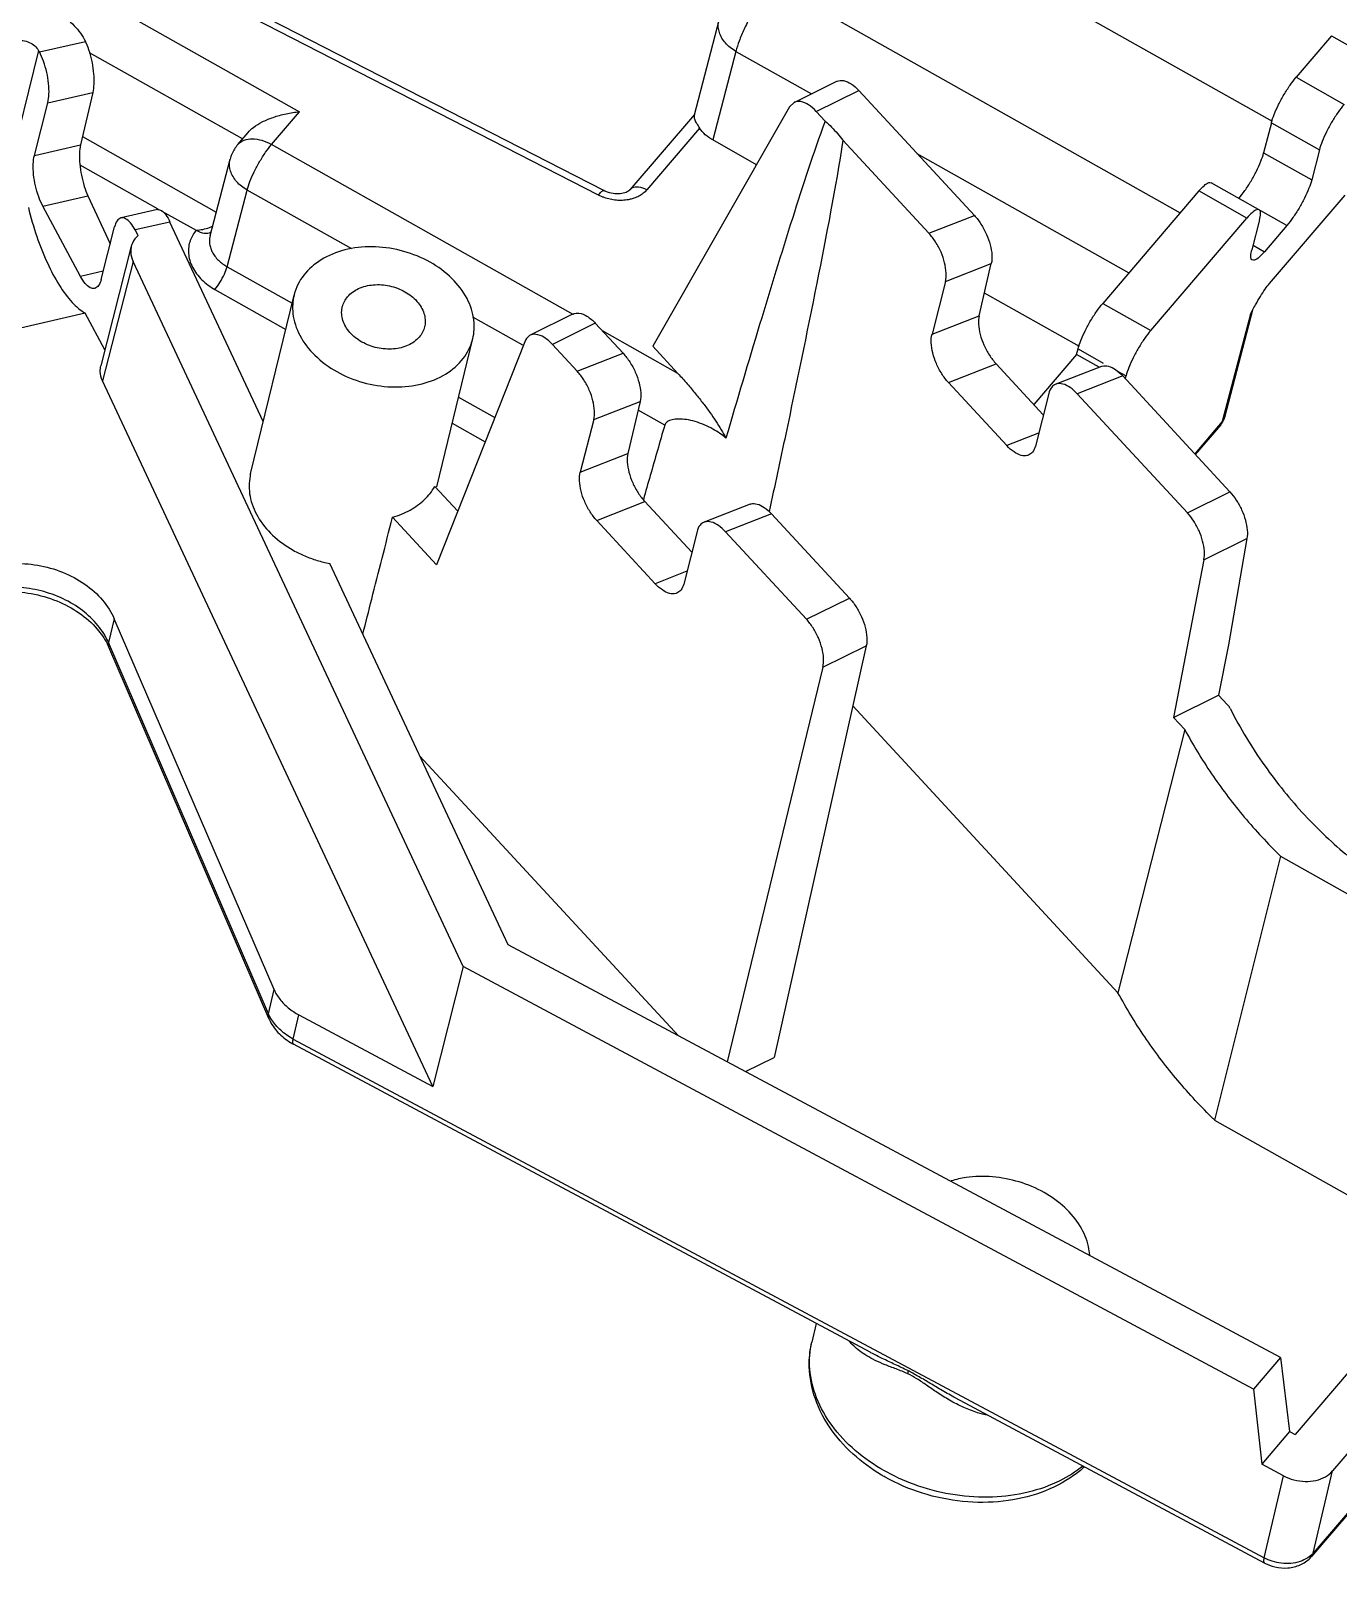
# Model space of a CAD drawing. Header units: inches. Extents: x 164842 to 166038, y -53074 to -52229.
# Drawn here: x 164892.5 to 164921.06, y -53023.44 to -52989.84 of the extents above; entities that cross this region are included whole.
import ezdxf

# ---------------------------------------------------------------- set-up
doc = ezdxf.new("R2010")
doc.units = ezdxf.units.IN
doc.header["$LTSCALE"] = 2
doc.header["$MEASUREMENT"] = 0
doc.layers.get('0').update_dxf_attribs({"linetype": 'CONTINUOUS'})

msp = doc.modelspace()

# ---------------------------------------------------------------- linework, layer by layer
at = {"color": 7, "linetype": 'Continuous'}
for p, q in [((164871.5877970597, -52976.52505405022), (164898.37003697, -52991.61219069805)), ((164905.0196060492, -52993.33642721269), (164894.5182215881, -52987.95032315901)), ((164904.8994681483, -52993.43378825117), (164895.0469906398, -52988.38050511086)), ((164913.6509572071, -52988.45706546728), (164919.6207776537, -52991.82002155834)), ((164908.7060294148, -52988.80403637879), (164917.6107092344, -52993.8202755616)), ((164907.5314993144, -52989.61687001411), (164906.9901034706, -52991.69054810928)), ((164892.6683974368, -52990.27401890759), (164892.0161988156, -52992.9084038333)), ((164892.6847176118, -52990.30437284002), (164892.6683974368, -52990.27401890759)), ((164892.6847176118, -52990.30437284002), (164893.6899787607, -52990.07481438382)), ((164920.9167627846, -52989.95394205375), (164920.1423831253, -52990.85955655132)), ((164920.9167627846, -52989.95394205375), (164921.9661347774, -52990.54508075986)), ((164897.1239299615, -52992.20490717979), (164893.781309908, -52990.32192182536)), ((164907.902035801, -52990.29314749147), (164907.3964945605, -52992.22949371325)), ((164907.902035801, -52990.29314749147), (164909.5510263082, -52991.22206699916)), ((164909.1746582984, -52991.40777756023), (164910.1087578303, -52990.94686658045)), ((164920.1423831253, -52990.85955655132), (164921.191755118, -52991.45069525751)), ((164892.868753629, -52991.41614400746), (164893.8499060344, -52991.19209095244)), ((164893.8499060344, -52991.19209095244), (164893.5852810878, -52992.33436859072)), ((164909.6597395069, -52991.60679412583), (164910.5884942932, -52991.14852039373)), ((164910.5884942932, -52991.14852039373), (164913.1124076892, -52993.8791075827)), ((164892.5761596962, -52992.56480856056), (164892.868753629, -52991.41614400746)), ((164897.7572741761, -52992.32879897029), (164898.37003697, -52991.61219069805)), ((164909.0761764687, -52991.50440112704), (164906.0884512861, -52996.73787320284)), ((164909.1747253542, -52991.40773840695), (164909.0761764687, -52991.50440112704)), ((164909.8538915314, -52991.8168445308), (164909.6597395069, -52991.60679412583)), ((164906.9949917962, -52991.67182463044), (164905.5855806291, -52993.32009001356)), ((164919.6012885015, -52991.85461812634), (164919.4328606846, -52992.51178762681)), ((164919.6012885015, -52991.85461812634), (164920.6506604943, -52992.44575683252)), ((164893.6264372748, -52992.1567141682), (164896.5504936575, -52993.8039116528)), ((164897.0195669331, -52992.32695670712), (164897.2445222943, -52992.06387795255)), ((164907.108910688, -52991.97088451641), (164905.9544342505, -52993.32101114511)), ((164908.3542270317, -52992.76900947872), (164907.3964945605, -52992.22949371325)), ((164912.1200897815, -52994.26861324792), (164910.239253667, -52992.23376252487)), ((164892.5761596962, -52992.56480856056), (164893.5852810878, -52992.33436859072)), ((164904.3454943702, -52996.040115823), (164897.7572741761, -52992.32879897029)), ((164911.8573530115, -52992.52128118903), (164916.4899653459, -52995.13095295506)), ((164919.4328606846, -52992.51178762681), (164920.4822326774, -52993.10292633301)), ((164920.6506604943, -52992.44575683252), (164920.4822326774, -52993.10292633301)), ((164893.5706131164, -52992.77260754427), (164895.2751038363, -52993.73279177423)), ((164896.4144109915, -52994.32514891911), (164896.8527051013, -52992.64636813165)), ((164919.9411380536, -52994.09798790802), (164918.2839413157, -52993.16275082304)), ((164892.7601957132, -52993.67657972808), (164893.7449007136, -52993.45171541302)), ((164893.7449007136, -52993.45171541302), (164894.2335345572, -52994.49588320735)), ((164896.7857758949, -52994.99824588488), (164897.2232415882, -52993.32264560837)), ((164899.5082204343, -52994.60983399163), (164897.2232415882, -52993.32264560837)), ((164918.0181387732, -52993.34379856158), (164915.9184049328, -52995.79937624084)), ((164919.0675107658, -52993.93493726769), (164918.0181387732, -52993.34379856158)), ((164919.5614072755, -52995.36429963767), (164921.2118577142, -52993.43414583435)), ((164893.5844821876, -52995.20967210992), (164892.7601957132, -52993.67657972808)), ((164895.2643619269, -52993.75186039009), (164894.4689313925, -52993.93350254907)), ((164895.362148809, -52993.78182648539), (164896.110348442, -52994.20330691952)), ((164912.1200897815, -52994.26861324792), (164913.1124076892, -52993.8791075827)), ((164916.9677769255, -52996.39051494703), (164919.0675107658, -52993.93493726769)), ((164894.0345126892, -52995.27720277466), (164894.327106622, -52994.12853822164)), ((164895.5376507785, -52994.02240024239), (164894.7771371236, -52994.19606888628)), ((164894.8405437755, -52994.31399906954), (164894.7771371236, -52994.19606888628)), ((164897.5768098414, -52998.3799048415), (164895.5376507785, -52994.02240024239)), ((164919.3434332006, -52993.97452114648), (164919.1750053838, -52994.63169064698)), ((164919.9411380536, -52994.09798790802), (164919.4509278185, -52994.67127452578)), ((164894.693242801, -52994.55207282633), (164894.0282245903, -52997.16270264937)), ((164919.2009510743, -52994.5304560837), (164919.4509278185, -52994.67127452578)), ((164894.7301568379, -52994.88280310734), (164894.0651385081, -52997.49343339758)), ((164901.9416475882, -53010.29312821876), (164894.7301568379, -52994.88280310734)), ((164912.4786742676, -52995.32284284801), (164913.4826539518, -52994.92875969009)), ((164913.2168633818, -52996.06919761824), (164913.4826539518, -52994.92875969009)), ((164894.0805711165, -52995.09638671266), (164893.5844821876, -52995.20967210992)), ((164896.7857758949, -52994.99824588488), (164898.2048972866, -52995.79767410401)), ((164896.5187596009, -52995.49516920395), (164898.0664164514, -52996.36700481094)), ((164897.2983467031, -52999.52473918001), (164898.2481825808, -52995.61971700901)), ((164912.4786742676, -52995.32284284801), (164912.1872277894, -52996.47335126015)), ((164915.4068770516, -52996.74195180671), (164913.3324238083, -52995.5733580052)), ((164915.9184049328, -52995.79937624084), (164916.9677769255, -52996.39051494703)), ((164919.1892368105, -52995.95171647943), (164918.5782417538, -52998.29197653131)), ((164919.1429855071, -52996.03318463428), (164919.1873115325, -52995.95121382787)), ((164893.6871969302, -52996.0162972168), (164888.8616315396, -52997.11824902563)), ((164894.1167428673, -52996.81521073082), (164893.6871969302, -52996.0162972168)), ((164903.2443101702, -52996.71447111549), (164902.1575760196, -52996.10228532794)), ((164904.3504978348, -52996.03142923084), (164903.4070681554, -52996.49694396785)), ((164904.8302080113, -52996.23309601466), (164903.8921756628, -52996.69594755681)), ((164905.4385536632, -52996.89125680822), (164904.8302080113, -52996.23309601466)), ((164912.1872277894, -52996.47335126015), (164913.2168633818, -52996.06919761824)), ((164919.1429855071, -52996.03318463428), (164918.5291174548, -52998.38444895994)), ((164903.2876592006, -52996.63751919564), (164901.3624445155, -53001.51470383665)), ((164901.3661616281, -52999.81003591716), (164902.1542942431, -52996.56981788857)), ((164906.6363065465, -52997.33059027383), (164904.9846196049, -52996.40015179401)), ((164903.8921756628, -52996.69594755681), (164904.4363232455, -52997.28465334228)), ((164904.4363232455, -52997.28465334228), (164905.4385536632, -52996.89125680822)), ((164906.6363065465, -52997.33059027383), (164906.0884512861, -52996.73787320284)), ((164915.3454896463, -52996.91859527039), (164914.4115544982, -52998.01080527333)), ((164915.3454896463, -52996.91859527039), (164915.377310309, -52996.79443781594)), ((164915.8369592543, -52997.19545296257), (164915.3454896463, -52996.91859527039)), ((164915.377310309, -52996.79443781594), (164915.9275487057, -52997.10440150488)), ((164912.5458122755, -52997.52758086025), (164913.5871096445, -52997.11884972562)), ((164914.618889131, -52998.23511776089), (164913.5871096445, -52997.11884972562)), ((164915.8872122604, -52997.17572759988), (164914.8895509734, -52997.56733065393)), ((164916.2239094209, -52997.27134925164), (164916.4266823018, -52997.38557652212)), ((164901.2804422838, -53012.91190661057), (164894.0651385081, -52997.49343339758)), ((164912.5458122755, -52997.52758086025), (164913.8225686866, -52998.90888606071)), ((164916.3534047326, -52997.38549770689), (164915.3610868249, -52997.7750033721)), ((164916.3534047326, -52997.38549770689), (164918.6944443564, -52999.91823627709)), ((164916.4107905745, -52997.44758265997), (164916.4266823018, -52997.38557652212)), ((164901.8435384132, -52997.84741587596), (164902.634240089, -52998.29283882307)), ((164904.7949077316, -52998.33888294237), (164905.8087999258, -52997.94090891562)), ((164905.8087999258, -52997.94090891562), (164905.5430093558, -52999.08134684375)), ((164914.7375509948, -52997.76669051035), (164914.4461045166, -52998.91719892246)), ((164917.7656895701, -53000.3765100091), (164915.3610868249, -52997.7750033721)), ((164906.3468430389, -52998.46220907546), (164905.7638465945, -52998.13379192104)), ((164901.705057578, -52998.4167465828), (164902.425194375, -52998.8224184869)), ((164904.7949077316, -52998.33888294237), (164904.5034612534, -52999.4893913545)), ((164914.5172886439, -52998.6361938549), (164913.8225686866, -52998.90888606071)), ((164918.5291174548, -52998.38444895994), (164917.9272927275, -52999.08826548124)), ((164918.4948108379, -52998.45168224358), (164917.939335549, -52999.10129444418)), ((164918.4948108379, -52998.45168224358), (164918.5291174548, -52998.38444895994)), ((164904.5034612534, -52999.4893913545), (164905.5430093558, -52999.08134684375)), ((164901.8251230186, -53000.3425911853), (164901.323222172, -52999.79959156265)), ((164917.7656895701, -53000.3765100091), (164918.6944443564, -52999.91823627709)), ((164904.8620457395, -53000.54362095461), (164905.9132556184, -53000.13099895114)), ((164906.938028485, -53001.23968662068), (164905.9132556184, -53000.13099895114)), ((164908.2133582344, -53000.1878768254), (164907.2057844375, -53000.58337074829)), ((164901.3624445155, -53001.51470383665), (164900.400566239, -53000.47406095906)), ((164906.1388021505, -53001.92492615506), (164904.8620457395, -53000.54362095461)), ((164908.6795507065, -53000.39764693242), (164907.6773202888, -53000.79104346646)), ((164910.3823920142, -53002.23992752213), (164908.6795507065, -53000.39764693242)), ((164907.0537844588, -53000.7827306047), (164906.7623379806, -53001.93323901682)), ((164907.6773202888, -53000.79104346646), (164909.4443596657, -53002.70277906427)), ((164918.1290221964, -53001.40100605235), (164919.0681205264, -53000.93762852495)), ((164919.0681205264, -53000.93762852495), (164918.6618100271, -53003.25818603994)), ((164902.9282006983, -53009.81535914072), (164899.0296706001, -53001.48454123492)), ((164906.8335221079, -53001.65223394919), (164906.1388021505, -53001.92492615506)), ((164918.1290221964, -53001.40100605235), (164917.4633689263, -53004.84666369376)), ((164909.4443596657, -53002.70277906427), (164910.3823920142, -53002.23992752213)), ((164894.3202414805, -53002.69106627345), (164894.1935966969, -53003.21173589622)), ((164897.8125579416, -53010.79492586791), (164894.3202414805, -53002.69106627345)), ((164897.6893154673, -53011.3234904904), (164894.1935966969, -53003.21173589622)), ((164894.1996932939, -53003.31110650094), (164894.193596693, -53003.21173588729)), ((164897.6954344541, -53011.42291302059), (164894.1996933099, -53003.31110653825)), ((164910.7514350652, -53003.28261360387), (164908.739420282, -53012.27581638474)), ((164909.8025831858, -53003.75080380684), (164910.7514350652, -53003.28261360387)), ((164918.6618100271, -53003.25818603994), (164918.4488805637, -53004.36038453518)), ((164909.8025831858, -53003.75080380684), (164907.7149023123, -53012.37342541132)), ((164917.4633689263, -53004.84666369376), (164918.4488805637, -53004.36038453518)), ((164918.4488805637, -53004.36038453518), (164918.6459765164, -53004.57361993549)), ((164916.2502643924, -53010.86332432563), (164910.4575391982, -53004.59625461183)), ((164917.4633689263, -53004.84666369376), (164917.7092974065, -53005.11273033391)), ((164917.7092974065, -53005.11273033391), (164916.2502643924, -53010.86332432563)), ((164906.6470740077, -53011.80276615799), (164900.9983996571, -53005.69154307055)), ((164919.8039294995, -53007.87684316503), (164918.3615708682, -53013.64440781943)), ((164919.8039294995, -53007.87684316503), (164925.130210717, -53010.8772767666)), ((164919.8031925847, -53018.83354139703), (164902.9282006983, -53009.81535914072)), ((164901.9416475882, -53010.29312821876), (164901.2804422838, -53012.91190661057)), ((164919.2133665414, -53019.52332580627), (164901.9416475882, -53010.29312821876)), ((164897.6893154673, -53011.3234904904), (164897.8125579416, -53010.79492586791)), ((164897.6954120835, -53011.42286113959), (164897.6893154673, -53011.3234904904)), ((164898.232097063, -53011.87467033846), (164898.3548017974, -53011.34841198491)), ((164898.3548017974, -53011.34841198491), (164901.2804422838, -53012.91190661057)), ((164898.232097063, -53011.87467033846), (164919.4472894139, -53023.21230371402)), ((164910.8366833454, -53018.72092047746), (164898.2366124098, -53011.9873034954)), ((164908.1117707725, -53012.58551630476), (164908.739420282, -53012.27581638474)), ((164918.3615708682, -53013.64440781943), (164923.5137649595, -53016.54677358684)), ((164924.342283474, -53015.57784527211), (164920.1193695943, -53020.51642027871)), ((164925.3564728411, -53016.14794671578), (164920.938786986, -53021.31430188502)), ((164909.6527284215, -53018.08820212377), (164909.559259256, -53018.49563640817)), ((164924.9102115005, -53018.00024461615), (164920.4817421329, -53023.17921078973)), ((164924.9337993585, -53017.94229543191), (164920.5171539193, -53023.107433865)), ((164919.8031925847, -53018.83354139703), (164919.2133665414, -53019.52332580627)), ((164919.8031925847, -53018.83354139703), (164919.9988529394, -53020.45201484574)), ((164919.4518047601, -53023.32493687062), (164912.6945977094, -53019.71381070618)), ((164919.2133665414, -53019.52332580627), (164919.3904814839, -53021.16348757523)), ((164919.9988529394, -53020.45201484574), (164919.3904814839, -53021.16348757523)), ((164919.9988529394, -53020.45201484574), (164920.1193695943, -53020.51642027871)), ((164919.8689224806, -53021.41917173412), (164919.3904814839, -53021.16348757523)), ((164919.4472894139, -53023.21230371402), (164919.8689224806, -53021.41917173412)), ((164920.5171539193, -53023.107433865), (164920.938786986, -53021.31430188502)), ((164920.4817420898, -53023.17921084006), (164920.5171539189, -53023.10743386541))]:
    msp.add_line(p, q, dxfattribs=at)
for points, start_tangent, end_tangent in [([(164908.7060294148, -52988.80403637879), (164908.5417668542, -52989.01480132767), (164908.3755331033, -52989.2639585394), (164908.2186225347, -52989.53457900916), (164908.0815467734, -52989.80852211812), (164907.9735963694, -52990.06720795883), (164907.902035801, -52990.29314749147)], (-0.6499409075198163, -0.7599847476971612), (-0.2446267078137956, -0.9696173337065421)), ([(164891.6977102805, -52989.16953025347), (164892.1716345379, -52989.15319118763), (164892.6496025699, -52989.24894604999), (164893.0876147184, -52989.44797914221), (164893.4453797054, -52989.73197781044), (164893.6899787607, -52990.07481438382)], (0.9875713177860046, 0.1571715377745425), (0.4507602627660584, -0.8926450501241096)), ([(164907.902035801, -52990.29314749147), (164907.6729665832, -52990.1086269977), (164907.5407829018, -52989.88016538042), (164907.5256066004, -52989.64254051074), (164907.5313742949, -52989.61760121448)], (-0.8684010622525592, 0.4958624759735573), (0.254324709397851, 0.9671188873089485)), ([(164892.1749843849, -52990.05670240537), (164892.319446964, -52990.05543577065), (164892.46345046, -52990.09568839656), (164892.5860907903, -52990.17271964251), (164892.6683974368, -52990.27401890759)], (0.9875713177836062, 0.1571715377896119), (0.473554238235407, -0.8807646583788904)), ([(164893.7016749598, -52990.0997347647), (164893.6954501725, -52990.08612951682), (164893.6899565348, -52990.07481945924)], (-0.4057019536342764, 0.9140054293150187), (-0.4507602612847072, 0.8926450508721496)), ([(164893.7016749598, -52990.0997347647), (164893.7776998428, -52990.30708943043)], (0.4057019535513675, -0.9140054293518195), (0.2887978594881948, -0.9573900962277795)), ([(164892.868753629, -52991.41614400746), (164892.8942987825, -52991.22680322704), (164892.8861451152, -52990.99436109557), (164892.8457759098, -52990.75116547704), (164892.7756064972, -52990.51055982414), (164892.6847176118, -52990.30437284002)], (0.2468429601947659, 0.9690554953160758), (-0.4735542382082844, 0.8807646583934732)), ([(164893.7776998428, -52990.30708943043), (164893.8356119517, -52990.54502841592), (164893.8680159003, -52990.78289129589), (164893.8731003823, -52991.00873786273), (164893.8499060344, -52991.19209095244)], (0.2887978595788063, -0.9573900962004465), (-0.2256873108047026, -0.9741997935442922)), ([(164910.108822543, -52990.94684692338), (164910.1125432939, -52990.94504949792), (164910.2527095887, -52990.93071559048), (164910.4178574082, -52991.00131017796), (164910.5884942932, -52991.14852039373)], (0.8952737252144336, 0.4455165058004821), (0.6787695025464237, -0.7343513889228238)), ([(164919.6012885015, -52991.85461812634), (164919.6619330994, -52991.67218753593), (164919.7582673125, -52991.45723483801), (164919.876691711, -52991.23959452623), (164920.0105977009, -52991.03116223276), (164920.1423831253, -52990.85955655132)], (0.2482685964488865, 0.9686912325489996), (0.6498904053437724, 0.7600279343827483)), ([(164897.2426830213, -52992.06590614837), (164897.3617199361, -52991.95536019111), (164897.5531989859, -52991.83615140756), (164897.7903717975, -52991.73527531018), (164898.0766198521, -52991.65582107026), (164898.37003697, -52991.61219069805)], (0.6475574304514109, 0.7620166495997094), (0.9962799907579615, 0.08617528656938922)), ([(164909.6597395069, -52991.60679412583), (164909.4884737284, -52991.45989422374), (164909.3215085401, -52991.39019637717), (164909.1785512328, -52991.40590744858), (164909.1747310358, -52991.40774985254)], (-0.6787695025030743, 0.7343513889628923), (-0.8957119776650123, -0.4446347411836287)), ([(164921.191755118, -52991.45069525751), (164921.0599696936, -52991.62230093896), (164920.9260637036, -52991.83073323234), (164920.8076393053, -52992.04837354412), (164920.7113050922, -52992.26332624212), (164920.6506604943, -52992.44575683252)], (-0.6498904053437724, -0.7600279343827483), (-0.2482685964488865, -0.9686912325489996)), ([(164906.9907983516, -52991.68973753714), (164906.9874381598, -52991.71606864729), (164907.003443636, -52991.78619832612), (164907.0460807503, -52991.87174735816)], (-0.2498182067667391, -0.9682927571596571), (0.5021741037273649, -0.8647665404868632)), ([(164907.0460807503, -52991.87174735816), (164907.108910688, -52991.97088451641)], (0.5021741034730566, -0.8647665406345413), (0.5551738725206785, -0.8317343153137265)), ([(164909.8538915314, -52991.8168445308), (164909.1369782038, -52993.94175323002), (164908.4216754833, -52996.2594861335), (164907.6850154872, -52998.7425082976)], (-0.3490213618930299, -0.9371147682873932), (-0.2808937038440742, -0.9597388848748171)), ([(164909.8538915314, -52991.8168445308), (164909.992671967, -52991.95058599409), (164910.1212980989, -52992.08974480956), (164910.239253667, -52992.23376252487)], (0.7393298521056193, -0.6733434263327169), (0.6095546577284262, -0.7927440439647473)), ([(164897.0195738015, -52992.32696255879), (164897.0246034683, -52992.32121033002), (164897.1569233295, -52992.23213869798), (164897.3351032395, -52992.20283150898), (164897.5418933886, -52992.23612602711), (164897.7572741761, -52992.32879897029)], (0.6485262457881805, 0.7611922940518305), (0.8712677885056633, -0.4908079468717378)), ([(164907.3964945605, -52992.22949371325), (164907.2337069189, -52992.11350506232), (164907.108910688, -52991.97088451641)], (-0.87126778849336, 0.4908079468935784), (-0.5551738727111957, 0.8317343151865583)), ([(164910.239253667, -52992.23376252487), (164909.6709566833, -52995.35494834815), (164908.9905054042, -52998.65972138088), (164908.629049917, -53000.35098040809)], (-0.1509667153710127, -0.9885388464041702), (-0.210957456535746, -0.9774952437387964)), ([(164892.7601957132, -52993.67657972808), (164892.669306828, -52993.47039274387), (164892.5991374152, -52993.22978709098), (164892.5587682098, -52992.98659147253), (164892.5506145427, -52992.75414934097), (164892.5761596962, -52992.56480856056)], (-0.4735542382082844, 0.8807646583934732), (0.2468429601947659, 0.9690554953160758)), ([(164893.5852810878, -52992.33436859072), (164893.5618503203, -52992.52313482269), (164893.5682230098, -52992.75591563177), (164893.6032192538, -52993.00032073291), (164893.6647598688, -52993.2429560481), (164893.7449007136, -52993.45171541302)], (-0.2256873108421614, -0.9741997935356144), (0.4238507726959929, -0.9057320367995215)), ([(164897.0195669331, -52992.32695670712), (164896.8888719509, -52992.53928816501), (164896.8523594236, -52992.64777154171)], (-0.6498904054460233, -0.7600279342953149), (-0.2507270742898576, -0.9680578155348203)), ([(164897.2232415882, -52993.32264560837), (164897.2832334224, -52993.13778092509), (164897.3770890319, -52992.92479351295), (164897.4955098114, -52992.70471269325), (164897.6270870789, -52992.49868337368), (164897.7572741761, -52992.32879897029)], (0.2407948835167258, 0.9705760269407886), (0.6498904053553569, 0.7600279343728424)), ([(164918.8917660609, -52993.50684920184), (164919.0235514853, -52993.33524352039), (164919.1574574753, -52993.12681122701), (164919.2758818736, -52992.90917091522), (164919.3722160867, -52992.69421821721), (164919.4328606846, -52992.51178762681)], (0.6498904053437724, 0.7600279343827483), (0.2482685964488865, 0.9686912325489996)), ([(164897.2232415882, -52993.32264560837), (164896.9941723688, -52993.13812512167), (164896.8619886882, -52992.9096635011), (164896.8468123873, -52992.6720386286), (164896.8524010575, -52992.64778237046)], (-0.8684010813004723, 0.495862442615057), (0.2527472377785847, 0.9675323425060763)), ([(164905.9544342505, -52993.32101114511), (164905.7766987208, -52993.26011607415), (164905.6292885256, -52993.28436242139), (164905.5866030168, -52993.32073608424)], (-0.8712677884109454, 0.4908079470398783), (-0.6491352090990726, -0.7606730442890056)), ([(164918.0181387732, -52993.34379856158), (164918.1371244647, -52993.22213471385), (164918.2330896557, -52993.16173934425), (164918.2833699154, -52993.16434034688)], (0.6498904054373689, 0.7600279343027153), (0.9258176515019758, -0.3779704699673853)), ([(164920.4822326774, -52993.10292633301), (164920.4215880795, -52993.28535692341), (164920.3252538664, -52993.50030962133), (164920.2068294679, -52993.71794993312), (164920.072923478, -52993.92638222657), (164919.9411380536, -52994.09798790802)], (-0.2482685964488865, -0.9686912325489996), (-0.6498904053437724, -0.7600279343827483)), ([(164904.8994681483, -52993.43378825117), (164904.9665394029, -52993.35836406759), (164905.0135411059, -52993.33461826406), (164905.0184847135, -52993.33773188013)], (0.6018733967707031, 0.7985915190256504), (0.7583800846832868, -0.6518125859139041)), ([(164904.9643781506, -52993.46425640352), (164904.8994681483, -52993.43378825117)], (-0.9194294056834125, 0.3932550927383482), (-0.889786885749886, 0.456376267949506)), ([(164905.2917109271, -52993.5462366131), (164905.1568106481, -52993.52568947542), (164905.0244979908, -52993.48781549188), (164904.9643781506, -52993.46425640352)], (-0.996227229594637, 0.08678310327589278), (-0.9194294058054285, 0.3932550924530753)), ([(164905.0598318448, -52993.35527497368), (164905.0195974798, -52993.33645375795)], (-0.9200112318486181, 0.3918919918451871), (-0.8900451132288816, 0.4558724563048172)), ([(164905.5857327864, -52993.31999386248), (164905.5786902768, -52993.32750171402), (164905.5051003122, -52993.3741438756), (164905.3769375655, -52993.40551695016), (164905.218908038, -52993.40069521302), (164905.0598318448, -52993.35527497368)], (-0.6537396428772222, -0.7567195513073268), (-0.920011232214157, 0.3918919909870427)), ([(164905.6365354187, -52993.51532704713), (164905.5537218218, -52993.53475946205), (164905.4250886635, -52993.54918943585), (164905.2917109271, -52993.5462366131)], (-0.9608522894407078, -0.2770611446532161), (-0.9962272295935872, 0.08678310328794435)), ([(164905.8779363445, -52993.39439260701), (164905.7837678613, -52993.45596615764), (164905.6745241552, -52993.50335592579), (164905.6365354187, -52993.51532704713)], (-0.7836104664790525, -0.6212524743004906), (-0.9608522894382537, -0.2770611446617265)), ([(164905.9544342505, -52993.32101114511), (164905.8779363445, -52993.39439260701)], (-0.6499119866494348, -0.7600094799470496), (-0.7836104664290957, -0.6212524743635031)), ([(164892.4446853831, -52993.70534702343), (164892.6283999001, -52994.33964882306), (164892.8582823198, -52994.91741650883), (164893.1213780736, -52995.40651387459), (164893.4029263102, -52995.77972837417), (164893.6871969302, -52996.0162972168)], (0.234322915999578, -0.9721588198630174), (0.8642560328070924, -0.5030521938691312)), ([(164894.4689310211, -52993.93351760132), (164894.4666985194, -52993.93403614601), (164894.3834365308, -52993.99645408108), (164894.327106622, -52994.12853822164)], (-0.9766305708212093, -0.2149249360531221), (-0.2468429602525974, -0.9690554953013448)), ([(164894.7771371236, -52994.19606888628), (164894.6734088137, -52994.04028688426), (164894.5651809482, -52993.94909101337), (164894.4689310211, -52993.93351760132)], (-0.4735542381791772, 0.880764658409123), (-0.976630570824562, -0.2149249360378883)), ([(164895.2643887987, -52993.75188950406), (164895.3499088787, -52993.76984210971), (164895.4458927184, -52993.86382192618), (164895.5376507785, -52994.02240024239)], (0.9788237187255094, 0.2047049771265098), (0.42385077275164, -0.9057320367734806)), ([(164913.1124076892, -52993.8791075827), (164913.2574706345, -52994.06745959033), (164913.37837474, -52994.29128986595), (164913.4594391285, -52994.52090470361), (164913.4960165064, -52994.74370926321), (164913.4826539518, -52994.92875969009)], (0.6787695025268168, -0.7343513889409469), (-0.2269772395951781, -0.9739000629970989)), ([(164919.3327419082, -52993.75547905308), (164919.2824616484, -52993.75287805044), (164919.1864964574, -52993.81327341995), (164919.0675107658, -52993.93493726769)], (-0.9258176515019758, 0.3779704699673853), (-0.6498904054373689, -0.7600279343027153)), ([(164919.3434332006, -52993.97452114648), (164919.3644105563, -52993.83848024271), (164919.3429524748, -52993.76128220866), (164919.3327419082, -52993.75547905308)], (0.2482685965701782, 0.9686912325179133), (-0.9258176515379198, 0.3779704698793425)), ([(164896.110348442, -52994.20330691952), (164896.0364573309, -52994.30618000488), (164895.9798169137, -52994.42639701385), (164895.9468519299, -52994.56147091701), (164895.9426072638, -52994.7071507905), (164895.9699407674, -52994.85795963339), (164896.0293183264, -52995.00812596099), (164896.1191308254, -52995.15216745913), (164896.2353015124, -52995.28440627988), (164896.3712531254, -52995.3998405642), (164896.5187596009, -52995.49516920395)], (-0.6498798697227293, -0.7600369431344561), (0.8712620112738819, -0.4908182023020237)), ([(164896.1102884303, -52994.20331354118), (164896.2880631788, -52994.26423076049)], (0.8712303465260086, -0.4908744068416797), (0.9935451871533886, -0.1134370357702366)), ([(164896.1103510998, -52994.20330841674), (164896.2543448376, -52994.18206341331)], (0.9962823029197794, 0.0861485512870699), (0.9789270459396856, 0.2042102806613826)), ([(164896.2543448376, -52994.18206341331), (164896.4012692075, -52994.14138596082), (164896.4715881243, -52994.11369798183)], (0.978927045977113, 0.2042102804819663), (0.9154506814649027, 0.402430180038035)), ([(164896.2880631788, -52994.26423076049), (164896.4354734174, -52994.23998446913), (164896.4371012305, -52994.23899550572)], (0.9935451871566505, -0.1134370357416677), (0.8515386522818791, 0.5242918306343911)), ([(164912.4786742676, -52995.32284284801), (164912.4956200701, -52995.13635411618), (164912.462329456, -52994.91226277316), (164912.3838253127, -52994.68168267859), (164912.2646026856, -52994.45720908896), (164912.1200897815, -52994.26861324792)], (0.2455632242829838, 0.9693805769045225), (-0.6787695025138274, 0.734351388952953)), ([(164894.6934015802, -52994.55197454159), (164894.6795477664, -52994.67833572459), (164894.7301568379, -52994.88280310734)], (-0.2459292906055842, -0.9692877715220769), (0.4238507727508767, -0.9057320367738377)), ([(164894.8405437755, -52994.31399906954), (164894.7175748402, -52994.48165136246), (164894.6934015802, -52994.55197454159)], (-0.741813996959373, -0.6706056918302731), (-0.2459292905639279, -0.969287771532646)), ([(164896.4043025152, -52994.37656934509), (164896.4014445813, -52994.47381018966), (164896.4196460043, -52994.57436425794), (164896.4592199484, -52994.67441231153), (164896.5191089521, -52994.77031284436), (164896.5966066443, -52994.85828381698), (164896.6873281859, -52994.93499319214), (164896.7857758949, -52994.99824588488)], (-0.1354484677365084, -0.9907843925838922), (0.8726916313077897, -0.4882717651527158)), ([(164896.4144169395, -52994.32515045322), (164896.4043025152, -52994.37656934509)], (-0.2497578143117908, -0.968308336321751), (-0.135448468031456, -0.9907843925435703)), ([(164901.2225097351, -52994.90042032848), (164900.6465729916, -52994.66259321709), (164900.0270437966, -52994.56495729803), (164899.4245659842, -52994.61706985535), (164898.8981142805, -52994.81382974885), (164898.4992214462, -52995.13597674922), (164898.266933891, -52995.55197686352), (164898.2484284188, -52995.61906511809)], (-0.8712677885173871, 0.4908079468509264), (-0.2351962761180819, -0.9719478955685779)), ([(164919.1857141095, -52994.85064476229), (164919.1751759117, -52994.84461267631), (164919.1540285751, -52994.76741772607), (164919.1750053838, -52994.63169064698)], (-0.9256878771908744, 0.3782881891122861), (0.2482685964245121, 0.9686912325552466)), ([(164902.1540484052, -52996.57046977949), (164902.1784872843, -52996.16842579538), (164902.0278847399, -52995.69208336455), (164901.6984773259, -52995.25515845752), (164901.2225097351, -52994.90042032848)], (0.2351962761246882, 0.9719478955669792), (-0.8712677885273994, 0.4908079468331527)), ([(164919.4509278185, -52994.67127452578), (164919.3316261721, -52994.79320677226), (164919.2353919392, -52994.85352223358), (164919.1857141095, -52994.85064476229)], (-0.6498904052824023, -0.7600279344352252), (-0.9256878771458414, 0.3782881892224839)), ([(164893.8926882903, -52995.47222339498), (164893.7964383632, -52995.45664998284), (164893.6882104976, -52995.36545411204), (164893.5844821876, -52995.20967210992)], (-0.976630570824562, -0.2149249360378883), (-0.4735542381791772, 0.880764658409123)), ([(164894.0345126892, -52995.27720277466), (164893.9781827805, -52995.4092869152), (164893.8949207918, -52995.4717048502), (164893.8926882903, -52995.47222339498)], (-0.2468429602525974, -0.9690554953013448), (-0.9766305708212093, -0.2149249360531221)), ([(164896.5187596009, -52995.49516920395), (164896.6287634768, -52995.34183618407), (164896.7263945354, -52995.16014259161), (164896.7857758949, -52994.99824588488)], (0.6498904053622253, 0.7600279343669695), (0.2407948834816824, 0.9705760269494828)), ([(164898.2484284188, -52995.61906511809), (164898.2239895396, -52996.0211091022), (164898.374592084, -52996.49745153305), (164898.703999498, -52996.93437644008), (164899.1799670889, -52997.2891145691)], (-0.2351962761246882, -0.9719478955669792), (0.8712677885273994, -0.4908079468331527)), ([(164899.3027655409, -52995.87667241983), (164899.4183106077, -52995.65372372699), (164899.6576863012, -52995.47705002776), (164899.9798128763, -52995.39441820632), (164900.3356494819, -52995.41840820829), (164900.6710232206, -52995.54536777344)], (0.2380696421286099, 0.9712480864829314), (0.871267788528325, -0.4908079468315098)), ([(164900.6710232206, -52995.54536777344), (164900.9348764808, -52995.75596845884), (164901.0870399955, -52996.01814821928), (164901.1043482488, -52996.29199256279), (164901.099711283, -52996.31286247777)], (0.8712677885193448, -0.4908079468474508), (-0.2380696421129469, -0.9712480864867705)), ([(164919.2541819652, -52995.83119044502), (164919.3623672457, -52995.64679939098), (164919.4669114756, -52995.48734120354), (164919.5614417293, -52995.36425934504)], (0.4908490888137773, 0.8712446108933383), (0.6499009782528874, 0.7600188934927474)), ([(164899.7314536033, -52996.64416712416), (164899.4676003431, -52996.43356643875), (164899.3154368285, -52996.17138667832), (164899.2981285751, -52995.89754233481), (164899.3027655409, -52995.87667241983)], (-0.8712677885193448, 0.4908079468474508), (0.2380696421129469, 0.9712480864867705)), ([(164915.377310309, -52996.79443781594), (164915.437954907, -52996.61200722554), (164915.5342891201, -52996.39705452753), (164915.6527135185, -52996.17941421575), (164915.7866195084, -52995.97098192237), (164915.9184049328, -52995.79937624084)], (0.2482685964488865, 0.9686912325489996), (0.6498904053437724, 0.7600279343827483)), ([(164919.1429853356, -52996.03318529123), (164919.1754024092, -52995.98449952219), (164919.1888479135, -52995.95174482477)], (0.6474052697937213, 0.7621459287061233), (0.3072653191886439, 0.9516238876908781)), ([(164919.1875785477, -52995.95135996083), (164919.2541819652, -52995.83119044502)], (0.4800882221996955, 0.8772202111813976), (0.4908490887572163, 0.8712446109252042)), ([(164901.099711283, -52996.31286247777), (164900.9841662163, -52996.53581117061), (164900.7447905227, -52996.71248486984), (164900.4226639477, -52996.79511669126), (164900.066827342, -52996.77112668929), (164899.7314536033, -52996.64416712416)], (-0.2380696421286099, -0.9712480864829314), (-0.871267788528325, 0.4908079468315098)), ([(164904.3503711894, -52996.03194614214), (164904.4725525428, -52996.01208970357), (164904.6475525038, -52996.07826873576), (164904.8302080113, -52996.23309601466)], (0.904572165722483, 0.4263205331674008), (0.6787695025651206, -0.734351388905542)), ([(164913.2168633818, -52996.06919761824), (164913.2035008272, -52996.25424804504), (164913.2400782052, -52996.47705260464), (164913.3211425937, -52996.70666744229), (164913.4420466991, -52996.93049771791), (164913.5871096445, -52997.11884972562)], (-0.2269772395951781, -0.9739000629970989), (0.6787695025268168, -0.7343513889409469)), ([(164899.1799670889, -52997.2891145691), (164899.7559038324, -52997.52694168049), (164900.3754330273, -52997.62457759957), (164900.9779108397, -52997.57246504224), (164901.5043625433, -52997.37570514873), (164901.9032553778, -52997.05355814838), (164902.1355429329, -52996.63755803399), (164902.1540484052, -52996.57046977949)], (0.8712677885173871, -0.4908079468509264), (0.2351962761180819, 0.9719478955685779)), ([(164903.4069883579, -52996.49742497266), (164903.3847365449, -52996.50977053263), (164903.2876592006, -52996.63751919564)], (-0.9040914640949715, -0.4273390042467583), (-0.3671682215130049, -0.930154555496546)), ([(164903.8921756628, -52996.69594755681), (164903.7087961228, -52996.54147248781), (164903.531736381, -52996.47631870273), (164903.4069883579, -52996.49742497266)], (-0.6787695025406599, 0.7343513889281514), (-0.9040914640162038, -0.4273390044134019)), ([(164912.5458122755, -52997.52758086025), (164912.4012993714, -52997.3389850192), (164912.2820767442, -52997.11451142957), (164912.203572601, -52996.88393133501), (164912.1702819869, -52996.65983999198), (164912.1872277894, -52996.47335126015)], (-0.6787695025138274, 0.734351388952953), (0.2455632242829838, 0.9693805769045225)), ([(164916.9677769255, -52996.39051494703), (164916.8359915011, -52996.56212062848), (164916.7020855111, -52996.77055292195), (164916.5836611128, -52996.98819323372), (164916.4873268997, -52997.20314593173)], (-0.6498904053595764, -0.7600279343692344), (-0.3673829383083642, -0.9300697697699419)), ([(164905.4385536632, -52996.89125680822), (164905.5836166085, -52997.07960881585), (164905.7045207139, -52997.30343909148), (164905.7855851025, -52997.53305392912), (164905.8221624805, -52997.75585848872), (164905.8087999258, -52997.94090891562)], (0.6787695025268168, -0.7343513889409469), (-0.2269772395951781, -0.9739000629970989)), ([(164894.0651385081, -52997.49343339758), (164894.0145016365, -52997.28804636426), (164894.0284170598, -52997.16248955963)], (-0.4238507727482087, 0.9057320367750864), (0.2462239524195324, 0.9692129617658359)), ([(164904.7949077316, -52998.33888294237), (164904.8118535341, -52998.15239421046), (164904.77856292, -52997.92830286743), (164904.7000587767, -52997.69772277287), (164904.5808361496, -52997.47324918323), (164904.4363232455, -52997.28465334228)], (0.2455632242829838, 0.9693805769045225), (-0.6787695025138274, 0.734351388952953)), ([(164915.8872737118, -52997.17602900524), (164915.9072366863, -52997.16912473051), (164916.0411092834, -52997.17207072044), (164916.1966321306, -52997.2473046703), (164916.3534047326, -52997.38549770689)], (0.9256715082721186, 0.3783282421036273), (0.6787695025083698, -0.7343513889579976)), ([(164916.4873268997, -52997.20314593173), (164916.4266823018, -52997.38557652212)], (-0.36738293843278, -0.930069769720797), (-0.2482685966016978, -0.968691232509835)), ([(164906.6363065465, -52997.33059027383), (164906.8404294096, -52997.55904063574), (164907.0234168753, -52997.77763625205), (164907.1869567108, -52997.98573238137), (164907.3331480159, -52998.18418954356), (164907.464097507, -52998.37493172145), (164907.5816068515, -52998.56080280111), (164907.6850154872, -52998.7425082976)], (0.6787695025415168, -0.7343513889273594), (0.4702440442515189, -0.8825364235236841)), ([(164914.8896457847, -52997.56758322508), (164914.8020409164, -52997.63166917206), (164914.7375509948, -52997.76669051035)], (-0.9263541156013405, -0.3766537567958909), (-0.2455632242598786, -0.9693805769103757)), ([(164915.3610868249, -52997.7750033721), (164915.2037667895, -52997.63704344736), (164915.0465617977, -52997.56245555082), (164914.910119801, -52997.5605124535), (164914.8896457847, -52997.56758322508)], (-0.6787695024832554, 0.7343513889812111), (-0.9263541156509927, -0.376653756673775)), ([(164907.3998855829, -52998.54707121774), (164907.20776041, -52998.45228928648), (164907.0109070701, -52998.38166255161), (164906.8219126087, -52998.33956750576), (164906.6507929117, -52998.32717668034), (164906.5066351334, -52998.3443827884), (164906.4013239837, -52998.38998477821), (164906.3468430389, -52998.46220907546)], (-0.8712677885236815, 0.4908079468397529), (-0.2765125836922125, -0.9610102970623454)), ([(164918.5732912405, -52998.3080804823), (164918.5291174548, -52998.38444895994)], (-0.3286499980763895, -0.9444517874218826), (-0.6523875798200055, -0.7578855096230538)), ([(164918.5383413683, -52998.38967869958), (164918.5744560058, -52998.30550515508), (164918.5783716434, -52998.29151640637)], (0.4952943447299141, 0.8687252224256904), (0.2518881504740962, 0.9677563534540804)), ([(164918.5781922091, -52998.29207310931), (164918.5732912405, -52998.3080804823)], (-0.2559594433622525, -0.9666875210499439), (-0.3286500002002766, -0.9444517866828133)), ([(164906.3468430389, -52998.46220907546), (164906.1889792807, -52999.01175970911), (164906.0310000527, -52999.56345147706), (164905.8809332987, -53000.08904147146)], (-0.2765125837112996, -0.9610102970568535), (-0.2742011491610999, -0.9616723609414656)), ([(164907.6850154872, -52998.7425082976), (164907.549711914, -52998.64049425054), (164907.3998855829, -52998.54707121774)], (-0.7708677862794402, 0.6369951774359326), (-0.8712677885322793, 0.49080794682449)), ([(164918.4948108379, -52998.45168224358), (164918.5383413683, -52998.38967869958)], (0.649890405022436, 0.7600279346575192), (0.4952943444495733, 0.8687252225855235)), ([(164914.2940097266, -52999.11630620773), (164914.2735357103, -52999.1233769793), (164914.1370937137, -52999.12143388199), (164913.9798887219, -52999.04684598545), (164913.8225686866, -52998.90888606071)], (-0.9263541156509927, -0.376653756673775), (-0.6787695024832554, 0.7343513889812111)), ([(164914.4461045166, -52998.91719892246), (164914.3816145949, -52999.05222026066), (164914.2940097266, -52999.11630620773)], (-0.2455632242598786, -0.9693805769103757), (-0.9263541156013405, -0.3766537567958909)), ([(164905.5430093558, -52999.08134684375), (164905.5296468012, -52999.26639727057), (164905.5662241791, -52999.48920183015), (164905.6472885676, -52999.71881666782), (164905.768192673, -52999.94264694343), (164905.9132556184, -53000.13099895114)], (-0.2269772395951781, -0.9739000629970989), (0.6787695025268168, -0.7343513889409469)), ([(164897.2982808269, -52999.52509903489), (164897.2886073565, -52999.56860255777), (164897.2874791164, -53000.01441905565), (164897.4559459959, -53000.45895192518), (164897.7794839868, -53000.8638610022), (164898.2301312111, -53001.19413674004)], (-0.2368935510175515, -0.9715356120525355), (0.8712677885192096, -0.4908079468476909)), ([(164904.8620457395, -53000.54362095461), (164904.7175328354, -53000.35502511355), (164904.5983102083, -53000.13055152393), (164904.519806065, -52999.89997142937), (164904.4865154509, -52999.67588008634), (164904.5034612534, -52999.4893913545)], (-0.6787695025138274, 0.734351388952953), (0.2455632242829838, 0.9693805769045225)), ([(164900.400566239, -53000.47406095906), (164900.784761696, -53000.31525483869), (164901.0980282196, -53000.08625657039), (164901.323222172, -52999.79959156265)], (0.959977704165005, 0.280076431543402), (0.4944250180054915, 0.8692202836854818)), ([(164918.6944443564, -52999.91823627709), (164918.8343104008, -53000.0988637793), (164918.9521208295, -53000.31328412359), (164919.0335241514, -53000.53497126718), (164919.074080351, -53000.75255024124), (164919.0681205264, -53000.93762852495)], (0.6787695025268045, -0.7343513889409581), (-0.1724680301730053, -0.985015115908504)), ([(164908.2134196858, -53000.18817823077), (164908.2333826603, -53000.18127395602), (164908.3672552573, -53000.18421994597), (164908.5227781045, -53000.25945389583), (164908.6795507065, -53000.39764693242)], (0.9256715082721186, 0.3783282421036273), (0.6787695025083698, -0.7343513889579976)), ([(164899.7511018591, -53003.02613311329), (164899.944521973, -53002.26602011972), (164900.400566239, -53000.47406095906)], (0.2465959175495785, 0.9691183897996578), (0.2465129843797472, 0.9691394886868404)), ([(164907.2058792487, -53000.58362331943), (164907.1182743804, -53000.64770926642), (164907.0537844588, -53000.7827306047)], (-0.9263541156013405, -0.3766537567958909), (-0.2455632242598786, -0.9693805769103757)), ([(164907.6773202888, -53000.79104346646), (164907.5200002534, -53000.65308354171), (164907.3627952617, -53000.57849564509), (164907.2263532651, -53000.57655254786), (164907.2058792487, -53000.58362331943)], (-0.6787695024832554, 0.7343513889812111), (-0.9263541156509927, -0.376653756673775)), ([(164918.1290221964, -53001.40100605235), (164918.1382026416, -53001.21433862379), (164918.100567336, -53000.99531839845), (164918.0214108767, -53000.77252258968), (164917.9050627779, -53000.55738069077), (164917.7656895701, -53000.3765100091)], (0.1896790586819245, 0.9818461461438542), (-0.6787695025395826, 0.7343513889291473)), ([(164898.2301312111, -53001.19413674004), (164898.4828170321, -53001.31845930401), (164898.7511497758, -53001.41592124657), (164899.0296706001, -53001.48454123492)], (0.8712677885249198, -0.4908079468375545), (0.98232657885147, -0.1871750316734759)), ([(164890.928487773, -53001.93007686827), (164891.1136452002, -53001.78661195408), (164891.5626893664, -53001.57902682584), (164892.0879524453, -53001.4876912323), (164892.6459545073, -53001.52016569945), (164893.1905055736, -53001.67376207429), (164893.6765291045, -53001.93576604293), (164894.0637933195, -53002.28448958947), (164894.3202414805, -53002.69106627345)], (0.7377000051026726, 0.6751286562363628), (0.3957599197540129, -0.918354009038071)), ([(164894.1935966969, -53003.21173589622), (164893.9638010959, -53002.83716615437), (164893.6248526613, -53002.51120419001), (164893.201111041, -53002.25451491735), (164892.7202544352, -53002.08286814547), (164892.2140340708, -53002.00771444623), (164891.7172667162, -53002.03450603162), (164891.2645070194, -53002.16131833877), (164891.0733466915, -53002.25454890701)], (-0.3957599229071712, 0.9183540076792337), (-0.8695942486031606, -0.4937669924127215)), ([(164906.6102431906, -53002.13234630209), (164906.5897691743, -53002.13941707365), (164906.4533271777, -53002.13747397635), (164906.2961221859, -53002.06288607974), (164906.1388021505, -53001.92492615506)], (-0.9263541156509927, -0.376653756673775), (-0.6787695024832554, 0.7343513889812111)), ([(164906.7623379806, -53001.93323901682), (164906.6978480589, -53002.06826035502), (164906.6102431906, -53002.13234630209)], (-0.2455632242598786, -0.9693805769103757), (-0.9263541156013405, -0.3766537567958909)), ([(164891.0953903676, -53002.30351268831), (164891.406394451, -53002.18511069279), (164891.9351165871, -53002.10261546741), (164892.5048504879, -53002.141594116), (164893.0635189166, -53002.30193154488), (164893.5587963162, -53002.56871704014), (164893.9475973085, -53002.91556937011)], (0.897420281771546, 0.4411766515411701), (0.6523736378513201, -0.7578975106415342)), ([(164910.3823920142, -53002.23992752213), (164910.5259550666, -53002.42623577333), (164910.6458470065, -53002.6478197888), (164910.7266422131, -53002.87566646741), (164910.7636889783, -53003.09743224164), (164910.7514350652, -53003.28261360387)], (0.6787695025415807, -0.7343513889273001), (-0.2183288307798283, -0.9758752592674502)), ([(164909.8025831858, -53003.75080380684), (164909.8181739583, -53003.56397594435), (164909.784182336, -53003.34070267663), (164909.7057486313, -53003.11169076661), (164909.5874016143, -53002.88934444272), (164909.4443596657, -53002.70277906427)], (0.235317720694517, 0.9719184998378915), (-0.6787695025307906, 0.7343513889372737)), ([(164893.9475973085, -53002.91556937011), (164894.1628136454, -53003.23262626552)], (0.6523736378751362, -0.7578975106210342), (0.4537953434878901, -0.8911059343471504)), ([(164894.1628136454, -53003.23262626552), (164894.1996933102, -53003.31110653889)], (0.4537953433568133, -0.8911059344139012), (0.3957599243060441, -0.9183540070763966)), ([(164918.6797502766, -53004.61015930204), (164918.6620526506, -53004.59217798016), (164918.6459765164, -53004.57361993549)], (-0.5758954373364383, 0.8175233606785023), (-0.6787695028441105, 0.7343513886476685)), ([(164918.7002590776, -53004.6505145722), (164918.6891689062, -53004.63063387141), (164918.6797502766, -53004.61015930204)], (-0.4550006707615762, 0.8904910946250477), (-0.5758954372209482, 0.8175233607598581)), ([(164918.7002590776, -53004.6505145722), (164919.4562144, -53005.90314860021), (164920.3281461556, -53006.97897592006), (164921.2845846949, -53007.88372498229)], (0.4550006704376103, -0.8904910947905796), (0.7692267917985389, -0.6389758546137146)), ([(164917.7092974065, -53005.11273033391), (164917.9878000794, -53005.59883819594), (164918.2950688382, -53006.07862146281), (164918.9640129732, -53006.97027477888), (164919.7455856134, -53007.8199530613), (164919.8039294995, -53007.87684316503)], (0.4758150604603602, -0.8795453531450801), (0.7184646118055915, -0.6955635136945013)), ([(164897.8125579416, -53010.79492586791), (164897.938611534, -53011.00592138212), (164898.1231164303, -53011.19418936136), (164898.3548017974, -53011.34841198491)], (0.39575991975174, -0.9183540090390505), (0.8819579565604982, -0.4713280840981475)), ([(164918.3617071282, -53013.64426680787), (164918.3616260838, -53013.64418849361), (164918.3538251313, -53013.63664313725), (164918.2950825061, -53013.5793642323), (164917.5083892631, -53012.7241287506), (164916.8354277885, -53011.82712801228), (164916.250399059, -53010.86325134815)], (-0.7191186841182264, 0.6948872701036264), (-0.4764502790602182, 0.8792014169594133)), ([(164897.7296427774, -53011.40487081774), (164897.6893154673, -53011.3234904904)], (-0.4878718454699993, 0.8729152664478363), (-0.3977470589851921, 0.9174951101061141)), ([(164897.6954563579, -53011.42290361001), (164897.7044150451, -53011.4431221754), (164897.8978724868, -53011.72930986532), (164898.1719857903, -53011.95051932027)], (0.3947442616254052, -0.9187910360434595), (0.8555075706717581, -0.5177903016891171)), ([(164897.9570497756, -53011.68416665149), (164897.8434310494, -53011.56784675924), (164897.7535399573, -53011.44526529231), (164897.7296427774, -53011.40487081774)], (-0.7451074332888122, 0.6669444600997585), (-0.4878718455931828, 0.8729152663789892)), ([(164898.0891878671, -53011.78795203975), (164897.9570497756, -53011.68416665149)], (-0.8232723213593713, 0.5676466197235319), (-0.7451074331811747, 0.6669444602200105)), ([(164898.232097063, -53011.87467033846), (164898.0891878671, -53011.78795203975)], (-0.8829928133167163, 0.4693865055911074), (-0.8232723211808511, 0.5676466199824443)), ([(164898.1719857903, -53011.95051932027), (164898.185534853, -53011.95861409108), (164898.2366176398, -53011.98730453641)], (0.8555075707202966, -0.5177903016089203), (0.881964603585429, -0.4713156458493578)), ([(164898.237735757, -53011.9859784233), (164898.2220138135, -53011.95701959772), (164898.232097063, -53011.87467033846)], (-0.7627817463477923, 0.6466560194095561), (0.2404596338163996, 0.970659139196084)), ([(164914.6347145821, -53015.22869118857), (164914.0929970358, -53014.99807835937), (164913.5091194015, -53014.88677766683), (164912.9303839724, -53014.90380603098), (164912.6076389662, -53014.97472546559)], (-0.8712677885141339, 0.4908079468567012), (-0.9579076078358498, -0.2870766706825889)), ([(164915.6331096314, -53016.59285436235), (164915.6058850551, -53016.41098581024), (164915.4230934764, -53015.96496935296), (164915.0903853062, -53015.55993327434), (164914.6347145821, -53015.22869118857)], (-0.07658748041255757, 0.9970628655426177), (-0.8712677885312208, 0.490807946826369)), ([(164910.6047769229, -53018.69095218839), (164910.4758680124, -53018.58182424321), (164910.3716947632, -53018.47267127514)], (-0.7960418535068485, 0.6052415777731905), (-0.6511999030441804, 0.7589062434024707)), ([(164911.1509859459, -53021.31290418328), (164910.5087421159, -53020.86374804739), (164910.0042722872, -53020.32229354398), (164909.6669122769, -53019.71904624275), (164909.5175545915, -53019.0908887092), (164909.5589821862, -53018.49685847434)], (-0.8712677893737342, 0.4908079453307641), (0.2227268375499492, 0.9748808931531063)), ([(164911.0867217227, -53021.40366608615), (164910.4610129271, -53020.94388801144), (164909.9330285488, -53020.33083167198), (164909.6085220483, -53019.6487077397), (164909.5054364341, -53018.95043477164), (164909.5591077331, -53018.49688712527)], (-0.8608772141065281, 0.508812757536781), (0.2225132916207887, 0.9749296564635224)), ([(164910.9450254012, -53018.89728537646), (164910.7596360733, -53018.79627560452), (164910.6047769229, -53018.69095218839)], (-0.8984828595656353, 0.4390086002195842), (-0.7960418535071959, 0.6052415777727336)), ([(164911.6567922853, -53019.12153219677), (164911.3750588311, -53018.98556538963), (164911.1018234852, -53018.8557827174), (164910.8525791508, -53018.72938270395), (164910.8366832999, -53018.72092056285)], (-0.8913725451810951, 0.4532714260764479), (-0.8820732138841292, 0.4711123489658526)), ([(164911.6570481222, -53019.18923010532), (164911.4040782469, -53019.08531759959), (164911.1613685609, -53018.99268412719), (164910.9450254012, -53018.89728537646)], (-0.9045360843196949, 0.4263970827334465), (-0.8984828595512226, 0.4390086002490815)), ([(164912.6936332565, -53019.71329680457), (164912.6672080819, -53019.69909922062), (164912.375400731, -53019.53484962221), (164912.1170788874, -53019.38148532865), (164911.8776221707, -53019.24052364731), (164911.6567922853, -53019.12153219677)], (-0.8817817835783653, 0.4716575941817931), (-0.8905076945550165, 0.4549681812372262)), ([(164911.6567974761, -53019.12152436452), (164911.6587423262, -53019.14156425716), (164911.6588260469, -53019.16420049774), (164911.6570484508, -53019.18922971843)], (0.151921339331847, -0.9883925873131677), (-0.1028493609660184, -0.9946969432690952)), ([(164912.569821345, -53019.76523831765), (164912.3015109847, -53019.59823972102), (164912.06856597, -53019.43907690889), (164911.854828653, -53019.29701807378), (164911.6570481222, -53019.18923010532)], (-0.8664804592116055, 0.4992109912696687), (-0.9028678675858681, 0.4299181476524891)), ([(164912.8796467991, -53019.92450811752), (164912.569821345, -53019.76523831765)], (-0.9121734410066816, 0.409804360057369), (-0.8664804592068074, 0.499210991277997)), ([(164913.4035592727, -53020.09698270662), (164913.1845927286, -53020.0406753981), (164912.8796467991, -53019.92450811752)], (-0.9801296366439808, 0.1983579980039573), (-0.9121734410396561, 0.4098043599839721)), ([(164911.1601289703, -53021.44602753803), (164911.0867217227, -53021.40366608615)], (-0.8712677892035463, 0.4908079456328766), (-0.8608772141190862, 0.5088127575155332)), ([(164911.2055404338, -53021.34310852692), (164911.1509859459, -53021.31290418328)], (-0.8784003777928479, 0.4779254924079506), (-0.8712677895693777, 0.4908079449834639)), ([(164915.5126864334, -53021.23017692158), (164915.2814388436, -53021.41406027228), (164914.5723838315, -53021.78194766405), (164913.7428597358, -53021.97490490095), (164912.8562990299, -53021.97939398638), (164911.9767771873, -53021.79863752136), (164911.1601289703, -53021.44602753803)], (-0.7462845195560547, -0.6656270846885579), (-0.8712677892779387, 0.4908079455008176)), ([(164915.4812105994, -53021.20790038263), (164914.9819794209, -53021.52662535862), (164914.2871007631, -53021.77764139639), (164913.510044893, -53021.8838130408), (164912.6958245397, -53021.83837285681), (164911.8940374714, -53021.64412734088), (164911.2055404338, -53021.34310852692)], (-0.7771003413900172, -0.6293767229660775), (-0.8784003778708579, 0.4779254922645725)), ([(164919.8689224806, -53021.41917173412), (164920.0957939209, -53021.50798427243), (164920.3415284098, -53021.54312659328), (164920.5748728322, -53021.52046754771), (164920.7833632989, -53021.44082392398), (164920.938786986, -53021.31430188502)], (0.8819579565546243, -0.4713280841091388), (0.6498904053770173, 0.760027934354321)), ([(164920.2324537204, -53023.36347017669), (164920.4477815483, -53023.21601496524), (164920.481455809, -53023.17945149584)], (0.9126857457157155, 0.4086621215225954), (0.6493805828021175, 0.7604635814288427)), ([(164920.5171539193, -53023.107433865), (164920.3949631033, -53023.21327100481)], (-0.6511322655859679, -0.758964276308763), (-0.8382589330288011, -0.5452723734038025)), ([(164919.4529265125, -53023.3236104832), (164919.4372061557, -53023.29465288933), (164919.4472894139, -53023.21230371402)], (-0.7627311854240348, 0.6467156552779951), (0.2404596403835514, 0.9706591375692154)), ([(164919.6185806056, -53023.28433020099), (164919.4472894139, -53023.21230371402)], (-0.9522648325266205, 0.3052731379159442), (-0.8832915567236099, 0.4688240883538106)), ([(164919.4517926273, -53023.32495477612), (164919.6803546801, -53023.4104693413)], (0.8817228434170856, -0.4717677685010808), (0.9743315073304494, -0.2251179997760611)), ([(164920.2278372296, -53023.29218589872), (164920.0291136477, -53023.33200389089), (164919.8187319622, -53023.32808887673), (164919.6185806056, -53023.28433020099)], (-0.9504130202185507, -0.3109904998533763), (-0.9522648324624465, 0.3052731381161283)), ([(164919.6803546801, -53023.4104693413), (164919.9649131887, -53023.43134466375), (164920.2324537204, -53023.36347017669)], (0.9743315073089779, -0.2251179998689913), (0.9126857457099864, 0.4086621215353901)), ([(164920.3949631033, -53023.21327100481), (164920.2278372296, -53023.29218589872)], (-0.8382589330949022, -0.5452723733021841), (-0.9504130202515855, -0.310990499752419))]:
    msp.add_spline(points, degree=3, dxfattribs=dict(at, start_tangent=start_tangent, end_tangent=end_tangent))

doc.saveas('drawing.dxf')
